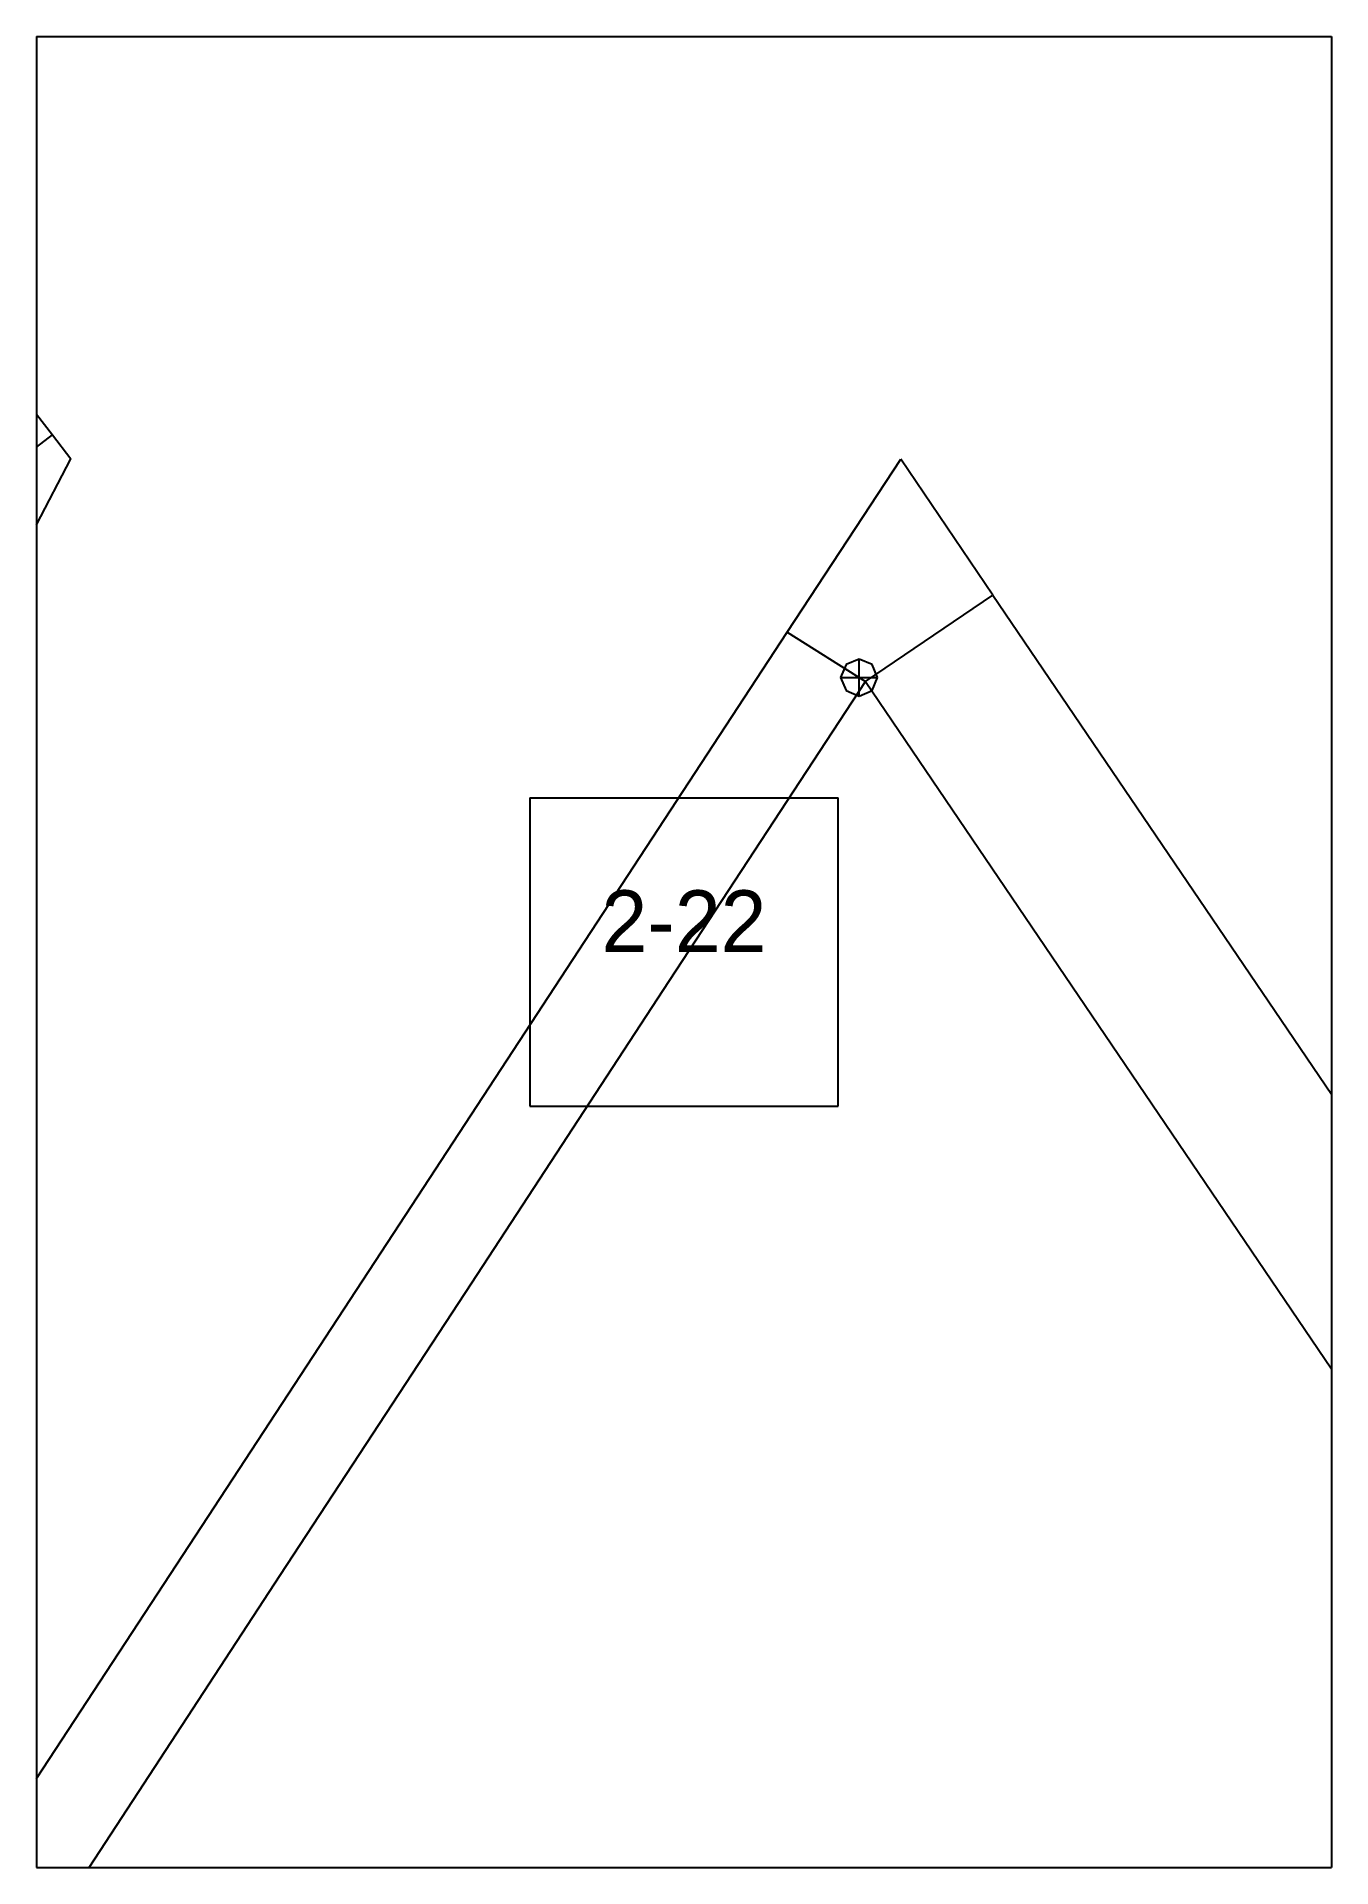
# Paper-space layout 'Plan 2-22' of a CAD drawing. Header units: metres, sheet in millimetres. Extents: x 0 to 210, y 0 to 297.
# The model-space entities are those that its viewports show. They can reach past a viewport. Long polylines and large blocks are cut down to what shows.
import ezdxf
from ezdxf.enums import TextEntityAlignment as Align

# ---------------------------------------------------------------- set-up
doc = ezdxf.new("R2010")
doc.units = ezdxf.units.M
for name, color, linetype in [('default', 7, 'Continuous'), ('TEXTLAYER', 7, 'Continuous'), ('VIEWPORTS', 7, 'Continuous')]:
    doc.layers.add(name, color=color, linetype=linetype)

msp = doc.modelspace()

# ---------------------------------------------------------------- linework, layer by layer
at = {"color": 9}
for p, q in [((4410, 0), (4410, -297)), ((4410, 0), (4410, -297)), ((4620, 0), (4620, -297)), ((4620, 0), (4620, -297)), ((4200, -297), (4410, -297)), ((4200, -297), (4410, -297)), ((4410, -297), (4620, -297)), ((4410, -297), (4410, -594)), ((4410, -297), (4620, -297)), ((4410, -297), (4410, -594)), ((4620, -297), (4830, -297)), ((4620, -297), (4620, -594)), ((4620, -297), (4830, -297)), ((4620, -297), (4620, -594)), ((4490, -420.5), (4540, -420.5)), ((4490, -420.5), (4490, -470.5)), ((4540, -470.5), (4540, -420.5)), ((4490, -470.5), (4540, -470.5)), ((4200, -594), (4410, -594)), ((4200, -594), (4410, -594)), ((4410, -594), (4620, -594)), ((4410, -594), (4410, -891)), ((4410, -594), (4620, -594)), ((4410, -594), (4410, -891)), ((4620, -594), (4830, -594)), ((4620, -594), (4620, -891)), ((4620, -594), (4830, -594)), ((4620, -594), (4620, -891))]:
    msp.add_line(p, q, dxfattribs=at)
at = {"layer": 'default', "color": 7, "linetype": 'Continuous'}
for p, q in [((4261.5, -164.97), (4412.6, -361.61)), ((4392.77, -376.84), (4412.6, -361.61)), ((4412.6, -361.61), (4415.57, -365.48)), ((4405.95, -384), (4415.57, -365.48)), ((4531.72, -393.64), (4550.15, -365.53)), ((4565.11, -387.6), (4550.15, -365.53)), ((4544.42, -401.63), (4565.11, -387.6)), ((4565.11, -387.6), (4708.36, -598.92)), ((4498.89, -443.72), (4531.72, -393.64)), ((4531.72, -393.64), (4544.42, -401.63)), ((4543.41, -397.97), (4541.29, -398.85)), ((4543.41, -403.97), (4543.41, -397.97)), ((4545.53, -398.85), (4543.41, -397.97)), ((4541.29, -398.85), (4540.41, -400.97)), ((4546.41, -400.97), (4545.53, -398.85)), ((4511.6, -451.69), (4544.42, -401.63)), ((4540.41, -400.97), (4546.41, -400.97)), ((4540.41, -400.97), (4541.29, -403.09)), ((4541.29, -403.09), (4543.41, -403.97)), ((4543.41, -403.97), (4545.53, -403.09)), ((4544.42, -401.63), (4687.67, -612.95)), ((4545.53, -403.09), (4546.41, -400.97)), ((4467.86, -491.18), (4498.89, -443.72)), ((4480.57, -499.15), (4511.6, -451.69)), ((4436.82, -538.63), (4467.86, -491.18)), ((4449.52, -546.6), (4480.57, -499.15)), ((4405.77, -586.07), (4436.82, -538.63)), ((4418.47, -594.05), (4449.52, -546.6)), ((4387.4, -641.49), (4418.47, -594.05))]:
    msp.add_line(p, q, dxfattribs=at)

# ---------------------------------------------------------------- texts
at = {"layer": 'TEXTLAYER', "color": 1}
msp.add_text('2-22', height=10, dxfattribs=at).set_placement((4515, -445.5), align=Align.CENTER)

psp = doc.layouts.new('Plan 2-22')

# ---------------------------------------------------------------- viewports
at = {"layer": 'VIEWPORTS'}
psp.add_viewport(center=(105, 148.5), size=(210, 297), view_center_point=(4515, -445.5), view_height=297, dxfattribs=at)

doc.saveas('drawing.dxf')
